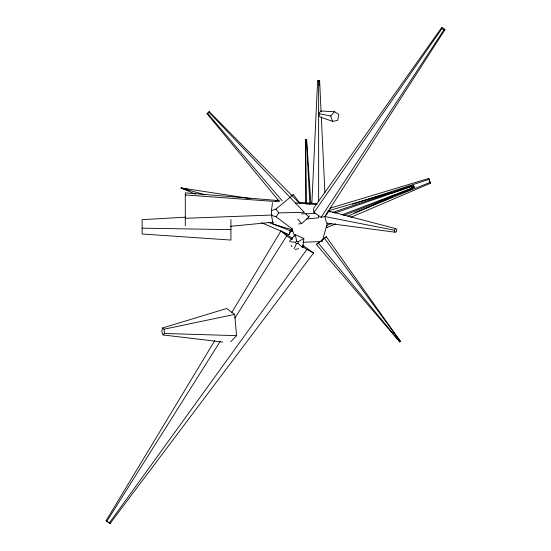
<?xml version="1.0" encoding="UTF-8"?>
<svg xmlns="http://www.w3.org/2000/svg" width="551" height="551" viewBox="0 0 551 551"><rect width="100%" height="100%" fill="white"/><g stroke="black" fill="none" stroke-linecap="round" stroke-linejoin="round"><path stroke-width="0.83" d="M311.845 203.767L317.631 80.832L318.63 80.666L319.628 80.832L321.081 111.777M302.85 247.792L297.981 243.397L298.153 241.758L303.842 238.487L302.94 246.944M268.606 222.377L292.064 231.406L292.25 229.698M292.547 229.939L273.103 224.064L271.526 215.427L271.423 210.675L272.518 202.768M230.821 341.668L236.558 335.649L234.678 314.401L226.626 308.498L162.442 328.01L161.815 331.564L163.055 334.953L222.838 342.061M279.433 201.556L207.004 113.644L207.699 113.561L209.222 111.639L300.013 203.746M298.683 223.947L301.624 223.616L308.842 217.108L309.159 215.668M261.567 222.728L289.192 234.664L290.246 230.621M327.446 223.031L322.115 241.593L302.809 242.254M289.192 234.664L290.763 230.848M294.02 248.983L296.362 243.742L297.981 243.397M302.423 245.037L313.574 252.992L110.131 523.45L109.305 523.016L106.081 520.716L214.821 340.539M231.682 312.589L280.948 230.959L292.498 238.328M106.798 521.322L220.166 341.448M234.85 318.147L286.713 235.856L280.948 230.959M313.271 208.739L313.96 212.486L321.102 217.314L324.835 216.55L444.919 29.713L443.576 28.246L441.709 27.55L313.767 208.037M321.102 217.314L443.879 29.926L444.919 29.713M271.526 215.427L276.065 216.798L278.758 212.893L304.159 212.342M313.96 212.486L441.902 28.59L441.709 27.55M109.305 523.016L306.879 249.472L313.574 252.992M324.835 216.55L328.94 211.109L395.632 228.617L396.906 229.567L396.472 231.771L394.936 232.178L326.578 223.134L324.835 216.55L394.42 230.222L394.936 232.178M394.42 230.222L395.632 228.617M207.004 113.644L209.222 111.639M319.58 116.233L318.63 113.596L320.985 110.985L334.519 111.722L338.831 114.484L337.66 120.435L332.625 121.358L319.821 116.895M318.63 113.596L330.683 115.972L334.519 111.722M289.585 240.987L295.288 234.664L303.842 238.487M289.833 241.703L295.536 242.309L296.645 241.083L295.288 234.664M163.055 334.953L164.446 333.493L236.558 335.649M316.398 244.492L326.309 236.758L400.425 341.372L399.689 341.909L316.398 244.492L320.041 241.496M271.423 210.675L275.893 209.105L293.387 194.703L299.53 202.816M399.689 341.909L400.577 341.221M306.866 204.318L308.195 203.285L309.586 204.221M321.887 240.029L326.309 236.758M319.628 80.832L317.631 80.832M326.674 225.545L331.378 223.479M347.833 216.254L392.498 196.631L392.126 195.887M326.337 226.062L326.922 227.556L335.614 223.837M350.629 217.411L430.441 183.249L429.139 179.35L428.706 178.469L329.946 208.23M354.727 212.727L430.214 182.298M343.714 215.503L412.334 188.6L411.618 186.472L411.383 185.997L332.563 212.41M379.04 201.156L383.035 199.614M384.632 198.994L390.232 196.831M391.83 196.218L395.832 194.675M397.429 194.055L414.228 187.581L413.498 185.563L389.97 193.594M341.82 214.904L412.203 188.084M411.728 188.084L414.132 187.182M275.817 200.86L278.214 200.02M290.99 195.536L293.387 194.703M411.253 186.782L413.677 185.935M334.774 213.051L411.618 186.472M352.544 204.214L429.139 179.35M327.742 210.985L391.024 192.575L391.217 193.38M295.357 249.376L298.683 248.673M162.442 328.01L164.067 329.202L234.678 314.401M305.509 203.395L305.598 139.878L306.68 139.864L310.874 203.209M230.594 226.289L273.33 222.177M306.666 218.974L318.63 217.824L318.63 215.544M305.344 139.913L306.68 139.864M185.673 217.163L142.124 219.684L142.124 234.003L230.938 240.064L230.938 219.573M185.294 218.292L272.18 215.021M301.425 213.919L316.054 213.368M142.124 228.155L230.938 229.636M185.294 194.937L278.462 201.728M295.556 202.975L316.921 204.531M279.316 200.64L185.294 192.857L185.294 225.703M298.119 202.189L316.921 203.746M195.268 194.097L181.059 187.96L250.753 198.622M188.304 190.674L181.059 187.96L187.801 189.33M181.059 187.96L204.924 194.813M296.645 241.083L298.153 241.758M106.081 520.716L110.131 523.45M441.902 28.59L443.879 29.926M286.713 235.856L292.278 239.609M302.01 246.187L306.879 249.472M328.94 211.109L330.166 212.032M276.065 216.798L292.822 229.423M209.07 112.328L304.118 212.149M305.295 213.389L308.842 217.108M207.699 113.561L282.167 200.826M297.733 219.057L301.624 223.616M318.457 243.225L399.874 341.799M398.008 338.837L400.122 341.551M275.893 209.105L278.758 212.893M324.58 238.438L400.425 341.372M295.536 242.309L296.362 243.742M291.142 245.305L291.989 246.779M429.511 180.886L430.441 183.249M414.228 187.581L413.498 185.563M412.334 188.6L411.383 185.997M291.775 228.252L294.64 236.145M330.683 115.972L332.625 121.358M428.706 178.469L429.243 180.081M326.523 225.903L326.922 227.556M164.067 329.202L164.446 333.493M306.425 139.851L309.889 203.987M321.329 116.936L324.89 192.588M306.012 139.906L306.129 143.336M319.298 82.815L319.373 85.391M292.023 229.746L292.064 231.406M305.598 139.878L306.535 203.243M318.63 80.666L318.63 201.749"/></g></svg>
